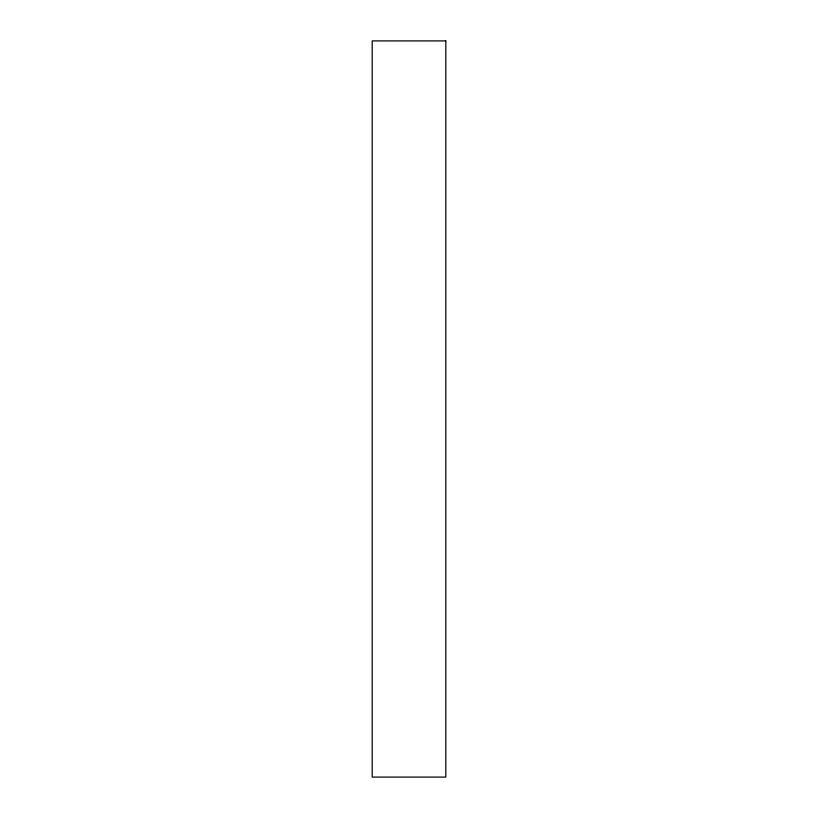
<?xml version="1.0" encoding="UTF-8"?>
<svg xmlns="http://www.w3.org/2000/svg" width="818" height="818" viewBox="0 0 818 818"><rect width="100%" height="100%" fill="white"/><g stroke="black" fill="none" stroke-linecap="round" stroke-linejoin="round"><path stroke-width="1.23" d="M445.81 40.9L372.19 40.9L372.19 777.1L445.81 777.1L445.81 40.9"/></g></svg>
